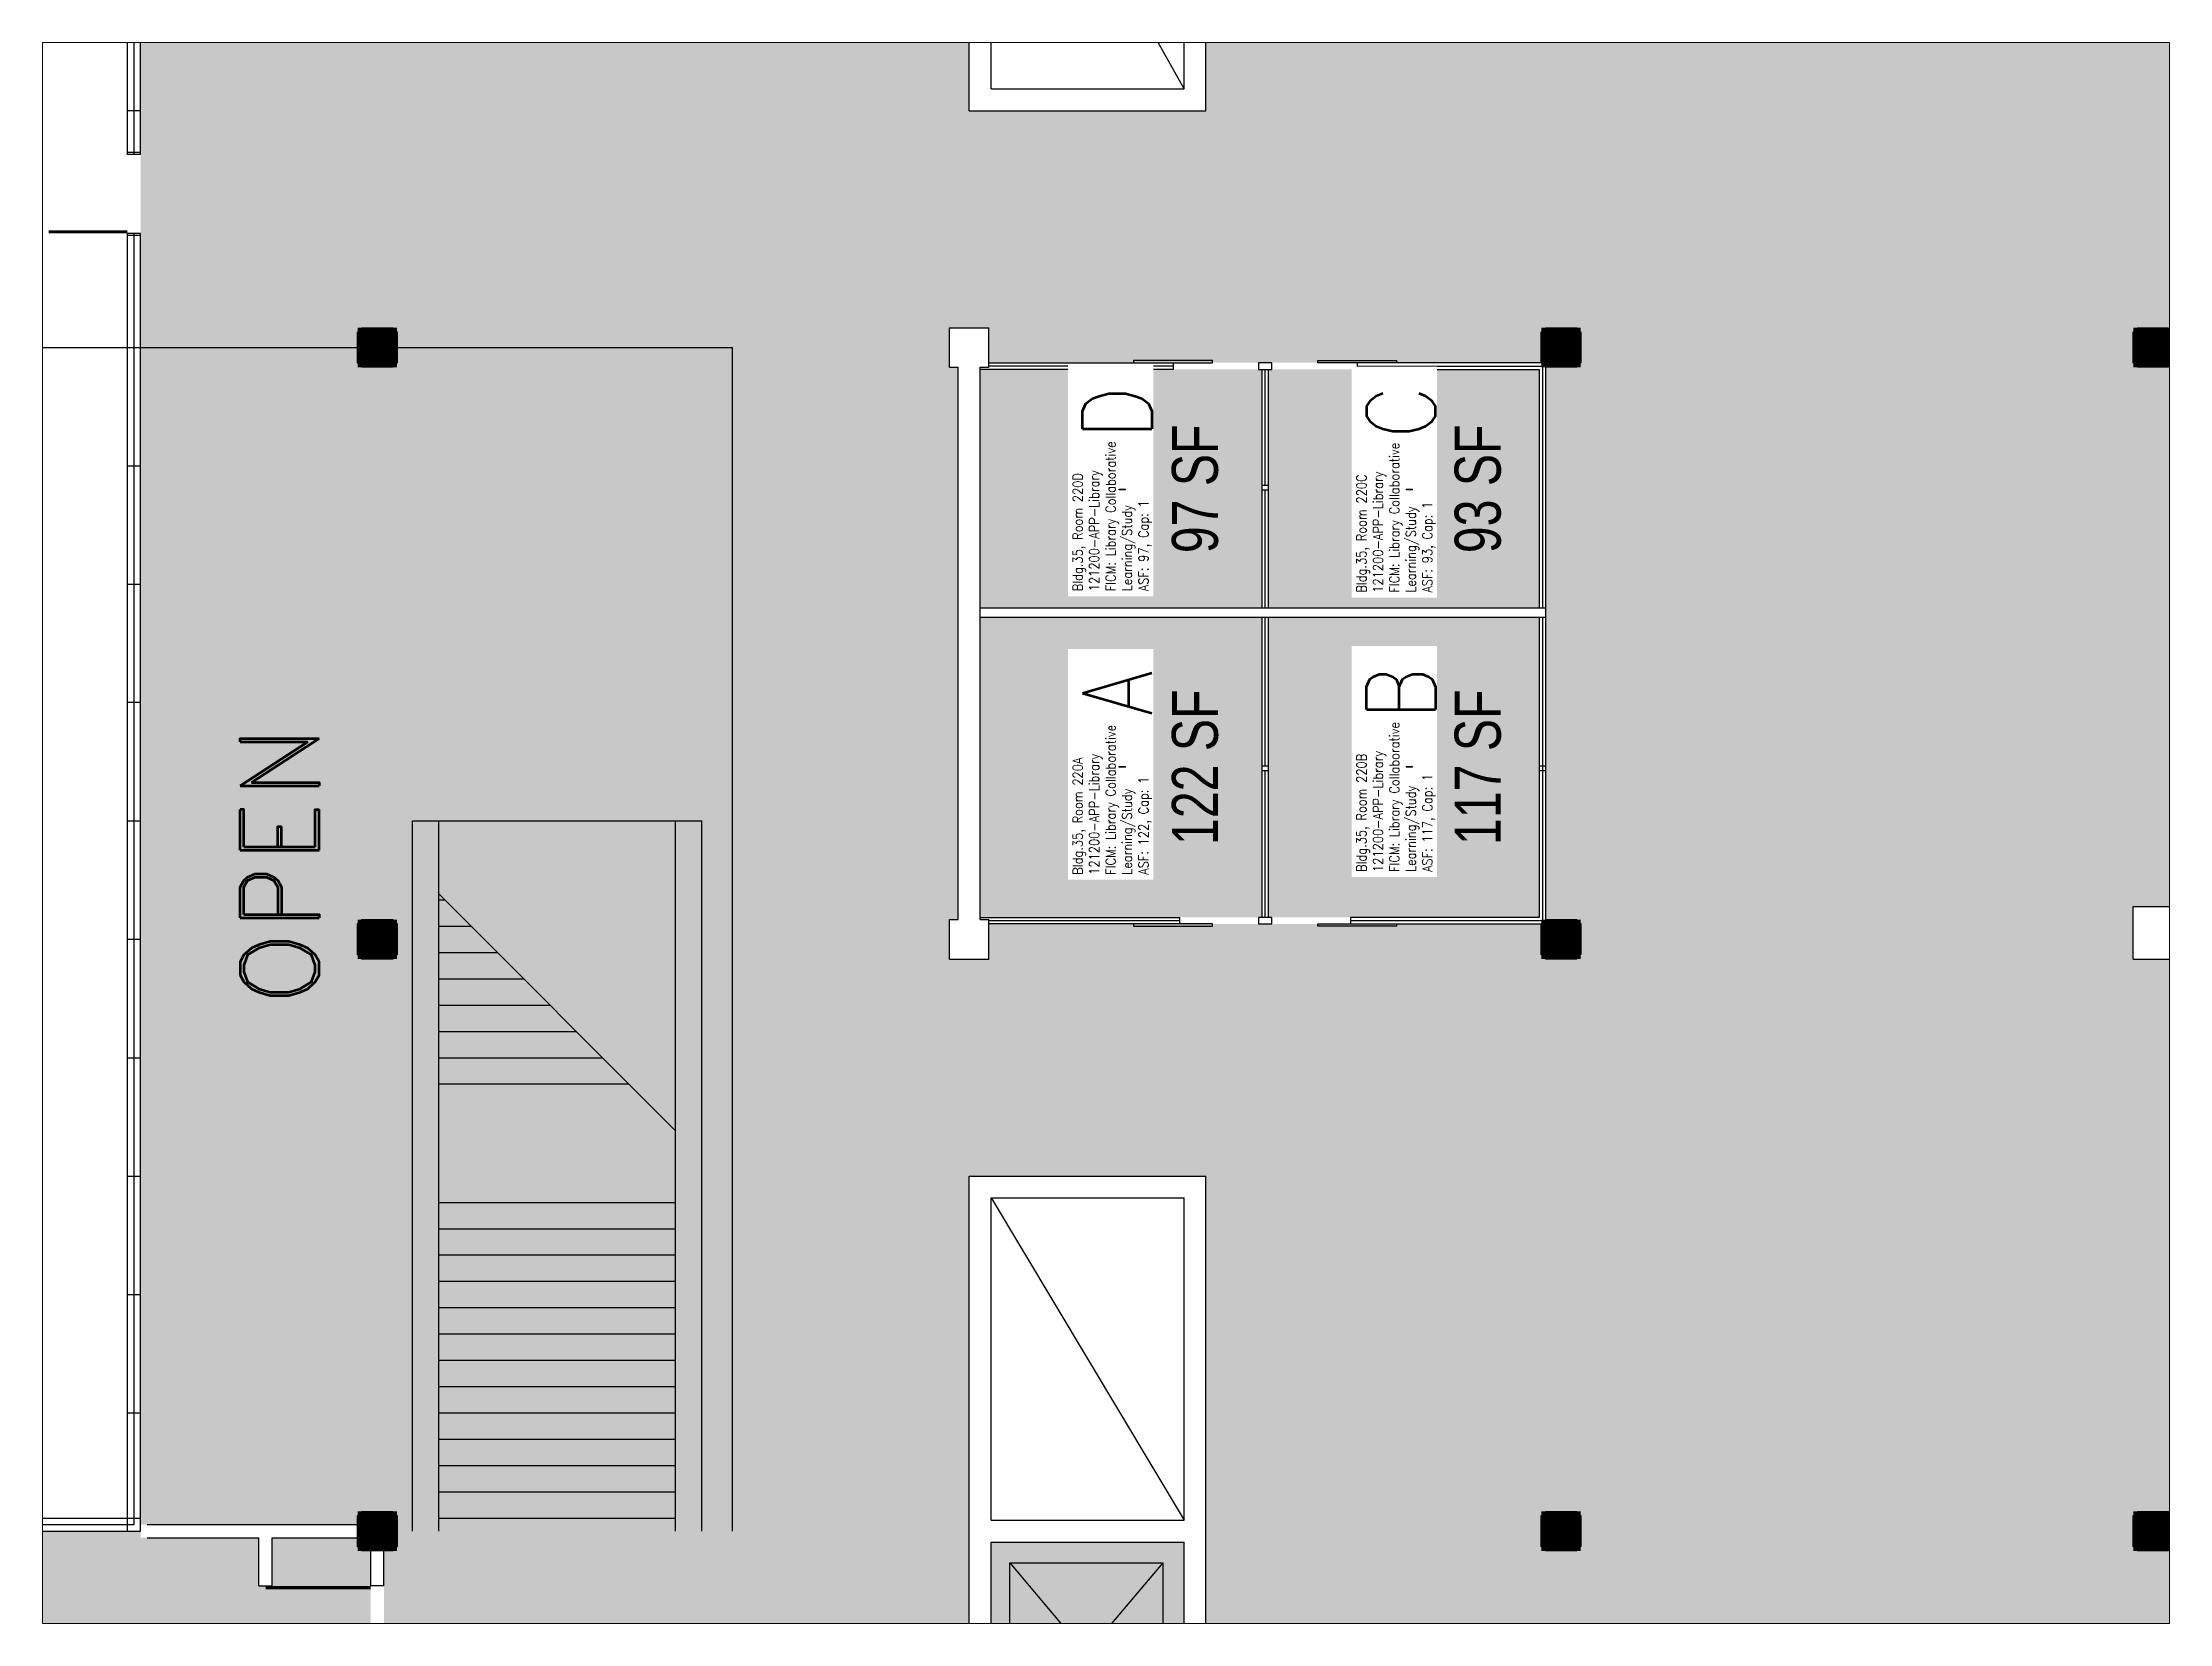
# Paper-space layout 'Layout1' of a CAD drawing. Header units: inches. Extents: x 0.3 to 10.8, y 0.3 to 8.1.
# The model-space entities are those that its viewports show. They can reach past a viewport. Long polylines and large blocks are cut down to what shows.
import ezdxf
from ezdxf.enums import TextEntityAlignment as Align

# ---------------------------------------------------------------- set-up
doc = ezdxf.new("R2010")
doc.units = ezdxf.units.IN
doc.header["$LTSCALE"] = 10
doc.header["$MEASUREMENT"] = 0
doc.layers.get('0').update_dxf_attribs({"linetype": 'CONTINUOUS'})
for name, color, linetype in [('A-COL', 5, 'CONTINUOUS'), ('A-COL-PATT', 7, 'CONTINUOUS'), ('A-DOOR', 2, 'CONTINUOUS'), ('A-FLOR', 3, 'CONTINUOUS'), ('A-GLAZ', 1, 'CONTINUOUS'), ('A-GLAZ-SILL', 2, 'CONTINUOUS'), ('A-IDEN-RNUM', 7, 'CONTINUOUS'), ('A-IDEN-SNUM', 4, 'CONTINUOUS'), ('A-IDEN-TEXT', 4, 'CONTINUOUS'), ('A-IDEN-VNUM', 4, 'CONTINUOUS'), ('A-WALL', 5, 'CONTINUOUS'), ('AREA-TEXT', 3, 'CONTINUOUS'), ('Rooms-Category-Color', 7, 'CONTINUOUS'), ('Rooms-College-Color', 7, 'CONTINUOUS'), ('Rooms-Department-Color', 7, 'CONTINUOUS'), ('Rooms-Division-Color', 7, 'CONTINUOUS'), ('Rooms-Information', 7, 'CONTINUOUS')]:
    doc.layers.add(name, color=color, linetype=linetype)
doc.styles.add('AREA', font='arial.ttf', dxfattribs={"width": 0.75, "height": 21})
doc.styles.add('ROOMSNUMBER', font='TXT.SHX', dxfattribs={"height": 0.03})
doc.styles.add('ROOMVNUMBER', font='simplex.shx', dxfattribs={"width": 0.85})
doc.styles.add('TEXT', font='ROMAND')

# ---------------------------------------------------------------- blocks, each defined once
blk = doc.blocks.new('COL')
at = {"layer": 'A-COL'}
blk.add_lwpolyline([(9, 7), (9, -7), (7, -9), (-7, -9), (-9, -7), (-9, 7), (-7, 9), (7, 9)], close=True, dxfattribs=at)
at = {"layer": 'A-COL-PATT', "const_width": 18}
blk.add_lwpolyline([(0, 9), (0, -9)], dxfattribs=at)

msp = doc.modelspace()

# ---------------------------------------------------------------- hatches: boundary and pattern name
at = {"layer": 'Rooms-Category-Color', "true_color": 0x99d7b2}
for points in [[(810, 1079.45), (810, 1620), (702, 1620), (702, 1623), (651, 1623), (651, 1793), (705, 1793), (705, 2256), (810, 2256), (810, 2422), (1080, 2422), (1080, 2322), (1089, 2322), (1089, 2554), (1359, 2554), (1359, 2691), (1620, 2691), (1620, 2515.38), (1435.51, 2515.38), (1435.51, 2030.39), (2339.96, 2030.39), (2339.96, 2515.38), (1948.59, 2515.38), (1948.59, 2030.39), (1826.88, 2030.39), (1826.88, 2515.38), (1620.11, 2515.38), (1620.11, 2691), (2421.01, 2691), (2421.01, 2322), (2430, 2322), (2430, 2422), (2700, 2422), (2700, 2322), (2709, 2322), (2709, 2691), (3231, 2691), (3231, 2163), (2967, 2163), (2967, 1635), (2808, 1635), (2808, 1893), (2515, 1893), (2515, 1853), (2521, 1853), (2521, 1458), (2808, 1458), (2808, 1627), (2961, 1627), (2961, 1611), (2979, 1611), (2979, 1621), (3231, 1621), (3231, 1611), (3249, 1611), (3249, 1621), (3339, 1621), (3339, 1095), (2963, 1095), (2963, 1343), (2709, 1343), (2709, 1359), (2691, 1359), (2691, 1341), (2695, 1341), (2695, 1089), (2691, 1089), (2691, 1071), (2700, 1071), (2700, 678), (2433, 678), (2433, 813), (2322, 813), (2322, 1515), (918, 1515), (918, 1401), (1077, 1401), (1077, 1353), (1023, 1353), (1023, 1326), (918, 1326), (918, 1158), (1029, 1158), (1029, 1239), (1188, 1239), (1188, 810), (1185, 810), (1185, 672), (1185.06, 543), (810, 543)], [(2705, 1231), (2833.5, 1231), (2833.5, 1340), (2705, 1340)], [(2836.5, 1231), (2960, 1231), (2960, 1340), (2836.5, 1340)], [(2705, 1090), (2833.5, 1090), (2833.5, 1227), (2705, 1227)], [(2836.5, 1090), (2960, 1090), (2960, 1227), (2836.5, 1227)], [(2703, 279), (2709, 279), (2709, 269), (3501, 269), (3501, 1081), (3249, 1081), (3249, 1071), (3231, 1071), (3231, 1095), (2963, 1095), (2963, 1089), (2961, 1087), (2709, 1087), (2709, 1071), (2700, 1071), (2700, 972), (2808, 972), (2808, 486), (2703, 486)]]:
    msp.add_hatch(color=253, dxfattribs=at).paths.add_polyline_path(points)
at = {"layer": 'Rooms-Category-Color', "true_color": 0xffe090}
msp.add_hatch(color=41, dxfattribs=at).paths.add_polyline_path([(2700, 1458), (2521, 1458), (2521, 1887), (2700, 1887)])
at = {"layer": 'Rooms-Category-Color', "true_color": 0xadadad}
for points in [[(2322, 807), (2322, 810), (2319, 810), (2316, 810), (2223, 810), (2223, 806), (2169, 806), (2169, 801), (2151, 801), (2151, 806), (1899, 806), (1899, 801), (1893, 801), (1893, 678), (1894, 678), (1930, 678), (2049, 678), (2055, 678), (2118, 678), (2154, 678), (2157, 678), (2163, 678), (2166, 678), (2202, 678), (2223, 678), (2319, 678), (2322, 678), (2325, 678), (2376, 678), (2376, 689), (2382, 689), (2382, 678), (2425, 678), (2427, 678), (2427, 689), (2427, 785), (2427, 807), (2382, 807), (2382, 785), (2376, 785), (2376, 807)], [(2710, 692), (2730, 692), (2730, 702), (2710, 702), (2710, 805), (2798, 805), (2798, 702), (2778, 702), (2778, 692), (2798, 692), (2798, 648), (2798, 647), (2798, 611), (2798, 598), (2779, 598), (2774, 598), (2738, 598), (2731, 598), (2710, 598), (2710, 611), (2710, 613), (2710, 647), (2710, 648), (2710, 649)]]:
    msp.add_hatch(color=253, dxfattribs=at).paths.add_polyline_path(points)
at = {"layer": 'Rooms-College-Color', "true_color": 0x80bc67}
for points in [[(810, 1079.45), (810, 1620), (702, 1620), (702, 1623), (651, 1623), (651, 1793), (705, 1793), (705, 2256), (810, 2256), (810, 2422), (1080, 2422), (1080, 2322), (1089, 2322), (1089, 2554), (1359, 2554), (1359, 2691), (1620, 2691), (1620, 2515.38), (1435.51, 2515.38), (1435.51, 2030.39), (2339.96, 2030.39), (2339.96, 2515.38), (1948.59, 2515.38), (1948.59, 2030.39), (1826.88, 2030.39), (1826.88, 2515.38), (1620.11, 2515.38), (1620.11, 2691), (2421.01, 2691), (2421.01, 2322), (2430, 2322), (2430, 2422), (2700, 2422), (2700, 2322), (2709, 2322), (2709, 2691), (3231, 2691), (3231, 2163), (2967, 2163), (2967, 1635), (2808, 1635), (2808, 1893), (2515, 1893), (2515, 1853), (2521, 1853), (2521, 1458), (2808, 1458), (2808, 1627), (2961, 1627), (2961, 1611), (2979, 1611), (2979, 1621), (3231, 1621), (3231, 1611), (3249, 1611), (3249, 1621), (3339, 1621), (3339, 1095), (2963, 1095), (2963, 1343), (2709, 1343), (2709, 1359), (2691, 1359), (2691, 1341), (2695, 1341), (2695, 1089), (2691, 1089), (2691, 1071), (2700, 1071), (2700, 678), (2433, 678), (2433, 813), (2322, 813), (2322, 1515), (918, 1515), (918, 1401), (1077, 1401), (1077, 1353), (1023, 1353), (1023, 1326), (918, 1326), (918, 1158), (1029, 1158), (1029, 1239), (1188, 1239), (1188, 810), (1185, 810), (1185, 672), (1185.06, 543), (810, 543)], [(2705, 1231), (2833.5, 1231), (2833.5, 1340), (2705, 1340)], [(2836.5, 1231), (2960, 1231), (2960, 1340), (2836.5, 1340)], [(2705, 1090), (2833.5, 1090), (2833.5, 1227), (2705, 1227)], [(2836.5, 1090), (2960, 1090), (2960, 1227), (2836.5, 1227)], [(2710, 692), (2730, 692), (2730, 702), (2710, 702), (2710, 805), (2798, 805), (2798, 702), (2778, 702), (2778, 692), (2798, 692), (2798, 648), (2798, 647), (2798, 611), (2798, 598), (2779, 598), (2774, 598), (2738, 598), (2731, 598), (2710, 598), (2710, 611), (2710, 613), (2710, 647), (2710, 648), (2710, 649)]]:
    msp.add_hatch(color=83, dxfattribs=at).paths.add_polyline_path(points)
at = {"layer": 'Rooms-College-Color', "true_color": 0xadadad}
for points in [[(2700, 1458), (2521, 1458), (2521, 1887), (2700, 1887)], [(2703, 279), (2709, 279), (2709, 269), (3501, 269), (3501, 1081), (3249, 1081), (3249, 1071), (3231, 1071), (3231, 1095), (2963, 1095), (2963, 1089), (2961, 1087), (2709, 1087), (2709, 1071), (2700, 1071), (2700, 972), (2808, 972), (2808, 486), (2703, 486)], [(2322, 807), (2322, 810), (2319, 810), (2316, 810), (2223, 810), (2223, 806), (2169, 806), (2169, 801), (2151, 801), (2151, 806), (1899, 806), (1899, 801), (1893, 801), (1893, 678), (1894, 678), (1930, 678), (2049, 678), (2055, 678), (2118, 678), (2154, 678), (2157, 678), (2163, 678), (2166, 678), (2202, 678), (2223, 678), (2319, 678), (2322, 678), (2325, 678), (2376, 678), (2376, 689), (2382, 689), (2382, 678), (2425, 678), (2427, 678), (2427, 689), (2427, 785), (2427, 807), (2382, 807), (2382, 785), (2376, 785), (2376, 807)]]:
    msp.add_hatch(color=253, dxfattribs=at).paths.add_polyline_path(points)
at = {"layer": 'Rooms-Department-Color', "true_color": 0x62f98f}
for points in [[(810, 1079.45), (810, 1620), (702, 1620), (702, 1623), (651, 1623), (651, 1793), (705, 1793), (705, 2256), (810, 2256), (810, 2422), (1080, 2422), (1080, 2322), (1089, 2322), (1089, 2554), (1359, 2554), (1359, 2691), (1620, 2691), (1620, 2515.38), (1435.51, 2515.38), (1435.51, 2030.39), (2339.96, 2030.39), (2339.96, 2515.38), (1948.59, 2515.38), (1948.59, 2030.39), (1826.88, 2030.39), (1826.88, 2515.38), (1620.11, 2515.38), (1620.11, 2691), (2421.01, 2691), (2421.01, 2322), (2430, 2322), (2430, 2422), (2700, 2422), (2700, 2322), (2709, 2322), (2709, 2691), (3231, 2691), (3231, 2163), (2967, 2163), (2967, 1635), (2808, 1635), (2808, 1893), (2515, 1893), (2515, 1853), (2521, 1853), (2521, 1458), (2808, 1458), (2808, 1627), (2961, 1627), (2961, 1611), (2979, 1611), (2979, 1621), (3231, 1621), (3231, 1611), (3249, 1611), (3249, 1621), (3339, 1621), (3339, 1095), (2963, 1095), (2963, 1343), (2709, 1343), (2709, 1359), (2691, 1359), (2691, 1341), (2695, 1341), (2695, 1089), (2691, 1089), (2691, 1071), (2700, 1071), (2700, 678), (2433, 678), (2433, 813), (2322, 813), (2322, 1515), (918, 1515), (918, 1401), (1077, 1401), (1077, 1353), (1023, 1353), (1023, 1326), (918, 1326), (918, 1158), (1029, 1158), (1029, 1239), (1188, 1239), (1188, 810), (1185, 810), (1185, 672), (1185.06, 543), (810, 543)], [(2705, 1231), (2833.5, 1231), (2833.5, 1340), (2705, 1340)], [(2836.5, 1231), (2960, 1231), (2960, 1340), (2836.5, 1340)], [(2705, 1090), (2833.5, 1090), (2833.5, 1227), (2705, 1227)], [(2836.5, 1090), (2960, 1090), (2960, 1227), (2836.5, 1227)], [(2703, 279), (2709, 279), (2709, 269), (3501, 269), (3501, 1081), (3249, 1081), (3249, 1071), (3231, 1071), (3231, 1095), (2963, 1095), (2963, 1089), (2961, 1087), (2709, 1087), (2709, 1071), (2700, 1071), (2700, 972), (2808, 972), (2808, 486), (2703, 486)]]:
    msp.add_hatch(color=91, dxfattribs=at).paths.add_polyline_path(points)
at = {"layer": 'Rooms-Department-Color', "true_color": 0x80bc67}
msp.add_hatch(color=83, dxfattribs=at).paths.add_polyline_path([(2700, 1458), (2521, 1458), (2521, 1887), (2700, 1887)])
at = {"layer": 'Rooms-Department-Color', "true_color": 0xacacac}
for points in [[(2322, 807), (2322, 810), (2319, 810), (2316, 810), (2223, 810), (2223, 806), (2169, 806), (2169, 801), (2151, 801), (2151, 806), (1899, 806), (1899, 801), (1893, 801), (1893, 678), (1894, 678), (1930, 678), (2049, 678), (2055, 678), (2118, 678), (2154, 678), (2157, 678), (2163, 678), (2166, 678), (2202, 678), (2223, 678), (2319, 678), (2322, 678), (2325, 678), (2376, 678), (2376, 689), (2382, 689), (2382, 678), (2425, 678), (2427, 678), (2427, 689), (2427, 785), (2427, 807), (2382, 807), (2382, 785), (2376, 785), (2376, 807)], [(2710, 692), (2730, 692), (2730, 702), (2710, 702), (2710, 805), (2798, 805), (2798, 702), (2778, 702), (2778, 692), (2798, 692), (2798, 648), (2798, 647), (2798, 611), (2798, 598), (2779, 598), (2774, 598), (2738, 598), (2731, 598), (2710, 598), (2710, 611), (2710, 613), (2710, 647), (2710, 648), (2710, 649)]]:
    msp.add_hatch(color=253, dxfattribs=at).paths.add_polyline_path(points)
at = {"layer": 'Rooms-Division-Color', "true_color": 0x62f98f}
for points in [[(810, 1079.45), (810, 1620), (702, 1620), (702, 1623), (651, 1623), (651, 1793), (705, 1793), (705, 2256), (810, 2256), (810, 2422), (1080, 2422), (1080, 2322), (1089, 2322), (1089, 2554), (1359, 2554), (1359, 2691), (1620, 2691), (1620, 2515.38), (1435.51, 2515.38), (1435.51, 2030.39), (2339.96, 2030.39), (2339.96, 2515.38), (1948.59, 2515.38), (1948.59, 2030.39), (1826.88, 2030.39), (1826.88, 2515.38), (1620.11, 2515.38), (1620.11, 2691), (2421.01, 2691), (2421.01, 2322), (2430, 2322), (2430, 2422), (2700, 2422), (2700, 2322), (2709, 2322), (2709, 2691), (3231, 2691), (3231, 2163), (2967, 2163), (2967, 1635), (2808, 1635), (2808, 1893), (2515, 1893), (2515, 1853), (2521, 1853), (2521, 1458), (2808, 1458), (2808, 1627), (2961, 1627), (2961, 1611), (2979, 1611), (2979, 1621), (3231, 1621), (3231, 1611), (3249, 1611), (3249, 1621), (3339, 1621), (3339, 1095), (2963, 1095), (2963, 1343), (2709, 1343), (2709, 1359), (2691, 1359), (2691, 1341), (2695, 1341), (2695, 1089), (2691, 1089), (2691, 1071), (2700, 1071), (2700, 678), (2433, 678), (2433, 813), (2322, 813), (2322, 1515), (918, 1515), (918, 1401), (1077, 1401), (1077, 1353), (1023, 1353), (1023, 1326), (918, 1326), (918, 1158), (1029, 1158), (1029, 1239), (1188, 1239), (1188, 810), (1185, 810), (1185, 672), (1185.06, 543), (810, 543)], [(2705, 1231), (2833.5, 1231), (2833.5, 1340), (2705, 1340)], [(2836.5, 1231), (2960, 1231), (2960, 1340), (2836.5, 1340)], [(2705, 1090), (2833.5, 1090), (2833.5, 1227), (2705, 1227)], [(2836.5, 1090), (2960, 1090), (2960, 1227), (2836.5, 1227)], [(2703, 279), (2709, 279), (2709, 269), (3501, 269), (3501, 1081), (3249, 1081), (3249, 1071), (3231, 1071), (3231, 1095), (2963, 1095), (2963, 1089), (2961, 1087), (2709, 1087), (2709, 1071), (2700, 1071), (2700, 972), (2808, 972), (2808, 486), (2703, 486)]]:
    msp.add_hatch(color=91, dxfattribs=at).paths.add_polyline_path(points)
at = {"layer": 'Rooms-Division-Color', "true_color": 0x80bc67}
msp.add_hatch(color=83, dxfattribs=at).paths.add_polyline_path([(2700, 1458), (2521, 1458), (2521, 1887), (2700, 1887)])
at = {"layer": 'Rooms-Division-Color', "true_color": 0xadadad}
for points in [[(2322, 807), (2322, 810), (2319, 810), (2316, 810), (2223, 810), (2223, 806), (2169, 806), (2169, 801), (2151, 801), (2151, 806), (1899, 806), (1899, 801), (1893, 801), (1893, 678), (1894, 678), (1930, 678), (2049, 678), (2055, 678), (2118, 678), (2154, 678), (2157, 678), (2163, 678), (2166, 678), (2202, 678), (2223, 678), (2319, 678), (2322, 678), (2325, 678), (2376, 678), (2376, 689), (2382, 689), (2382, 678), (2425, 678), (2427, 678), (2427, 689), (2427, 785), (2427, 807), (2382, 807), (2382, 785), (2376, 785), (2376, 807)], [(2710, 692), (2730, 692), (2730, 702), (2710, 702), (2710, 805), (2798, 805), (2798, 702), (2778, 702), (2778, 692), (2798, 692), (2798, 648), (2798, 647), (2798, 611), (2798, 598), (2779, 598), (2774, 598), (2738, 598), (2731, 598), (2710, 598), (2710, 611), (2710, 613), (2710, 647), (2710, 648), (2710, 649)]]:
    msp.add_hatch(color=253, dxfattribs=at).paths.add_polyline_path(points)

# ---------------------------------------------------------------- linework, layer by layer
at = {"layer": 'A-DOOR'}
for points in [[(2316, 1402.75, 1.5, 1.5, 0), (2280, 1402.75, 0, 0, 0), (2280, 1403.5, 0, 0, -0.414214), (2317.5, 1438, 0, 0, -0.414214)], [(2427, 784.25, 1.5, 1.5, 0), (2379, 784.25, 0, 0, 0), (2379, 783.5, 0, 0, 0.414214), (2428.5, 737, 0, 0, 0.414214)]]:
    msp.add_lwpolyline(points, format="xyseb", dxfattribs=at)
for points in [[(2775, 1343), (2811, 1343), (2811, 1344), (2775, 1344)], [(2895, 1343), (2859, 1343), (2859, 1344), (2895, 1344)], [(2775, 1086), (2811, 1086), (2811, 1087), (2775, 1087)], [(2895, 1086), (2859, 1086), (2859, 1087), (2895, 1087)]]:
    msp.add_lwpolyline(points, close=True, dxfattribs=at)
at = {"layer": 'A-FLOR'}
for p, q in [((2798, 1468), (2710, 1625)), ((1194, 1350), (2316, 1350)), ((2322, 1350), (2592, 1350)), ((2592, 810), (2592, 1350)), ((2446, 810), (2446, 1134)), ((2446, 1134), (2578, 1134)), ((2458, 810), (2458, 1134)), ((2566, 810), (2566, 1134)), ((2578, 810), (2578, 1134)), ((2458, 1100.73), (2566, 992.63)), ((2458, 1098), (2460.73, 1098)), ((2458, 1086), (2472.72, 1086)), ((2458, 1074), (2484.71, 1074)), ((2458, 1062), (2496.69, 1062)), ((2458, 1050), (2508.68, 1050)), ((2458, 1038), (2520.67, 1038)), ((2458, 1026), (2532.66, 1026)), ((2458, 1014), (2544.65, 1014)), ((2710, 962), (2798, 815)), ((2458, 960), (2566, 960)), ((2458, 948), (2566, 948)), ((2458, 936), (2566, 936)), ((2458, 924), (2566, 924)), ((2458, 912), (2566, 912)), ((2458, 900), (2566, 900)), ((2458, 888), (2566, 888)), ((2458, 876), (2566, 876)), ((2458, 864), (2566, 864)), ((2458, 852), (2566, 852)), ((2458, 840), (2566, 840)), ((2458, 828), (2566, 828)), ((2458, 816), (2566, 816)), ((2718.51, 712.73), (2718.51, 795.59)), ((2718.51, 795.59), (2788.26, 795.59)), ((2718.51, 795.59), (2788.26, 712.73)), ((2788.26, 795.59), (2718.51, 712.73)), ((2788.26, 795.59), (2788.26, 712.73))]:
    msp.add_line(p, q, dxfattribs=at)
at = {"layer": 'A-GLAZ'}
for p, q in [((2319, 1438), (2319, 1512)), ((2322, 1458), (2316, 1458)), ((2322, 1439), (2316, 1439)), ((2322, 1401), (2316, 1401)), ((2319, 1242), (2319, 1402)), ((2316, 1350), (2322, 1350)), ((2793, 1341.5), (2709, 1341.5)), ((2835, 1287), (2835, 1340)), ((2316, 1296), (2322, 1296)), ((2835, 1231), (2835, 1285)), ((2316, 1242), (2322, 1242)), ((2319, 813), (2319, 1242)), ((2835, 1159), (2835, 1227)), ((2322, 1188), (2316, 1188)), ((2835, 1090), (2835, 1157)), ((2316, 1134), (2322, 1134)), ((2796, 1088.5), (2709, 1088.5)), ((2316, 1080), (2322, 1080)), ((2316, 1026), (2322, 1026)), ((2316, 972), (2322, 972)), ((2316, 918), (2322, 918)), ((2316, 864), (2322, 864)), ((2316, 816), (2322, 816)), ((2316, 810), (2316, 816)), ((2223, 813), (2319, 813))]:
    msp.add_line(p, q, dxfattribs=at)
for points in [[(2877, 1341.5), (2961.5, 1341.5), (2961.5, 1231)], [(2961.5, 1227), (2961.5, 1088.5), (2874, 1088.5)]]:
    msp.add_lwpolyline(points, dxfattribs=at)
at = {"layer": 'A-GLAZ-SILL'}
for p, q in [((2322, 1438), (2322, 1515)), ((2316, 1438), (2316, 1509)), ((2316, 1242), (2316, 1402)), ((2322, 1242), (2322, 1402)), ((2833.5, 1340), (2833.5, 1287)), ((2836.5, 1287), (2836.5, 1340)), ((2961, 1343), (2877, 1343)), ((2877, 1343), (2877, 1340)), ((2963, 1089), (2963, 1341)), ((2833.5, 1285), (2833.5, 1231)), ((2836.5, 1231), (2836.5, 1285)), ((2316, 816), (2316, 1242)), ((2322, 810), (2322, 1242)), ((2833.5, 1227), (2833.5, 1159)), ((2836.5, 1159), (2836.5, 1227)), ((2833.5, 1157), (2833.5, 1090)), ((2836.5, 1090), (2836.5, 1157)), ((2963, 1159), (2960, 1159)), ((2960, 1157), (2963, 1157)), ((2874, 1090), (2874, 1087)), ((2874, 1087), (2961, 1087)), ((2223, 816), (2316, 816)), ((2223, 810), (2322, 810))]:
    msp.add_line(p, q, dxfattribs=at)
for points in [[(2709, 1343), (2793, 1343), (2793, 1340), (2705, 1340)], [(2877, 1340), (2960, 1340), (2960, 1231)], [(2960, 1227), (2960, 1090), (2874, 1090)], [(2705, 1090), (2796, 1090), (2796, 1087), (2709, 1087)]]:
    msp.add_lwpolyline(points, dxfattribs=at)
for points in [[(2838, 1343), (2832, 1343), (2832, 1340), (2838, 1340)], [(2833.5, 1287), (2833.5, 1285), (2836.5, 1285), (2836.5, 1287)], [(2833.5, 1159), (2833.5, 1157), (2836.5, 1157), (2836.5, 1159)], [(2832, 1090), (2832, 1087), (2838, 1087), (2838, 1090)]]:
    msp.add_lwpolyline(points, close=True, dxfattribs=at)
at = {"layer": 'A-WALL'}
for p, q in [((2700, 1458), (2700, 1728)), ((2808, 1458), (2808, 1635)), ((2710, 1468), (2710, 1625)), ((2798, 1468), (2798, 1625)), ((2710, 1468), (2798, 1468)), ((2700, 1458), (2808, 1458)), ((2322, 1438), (2316, 1438)), ((2322, 1402), (2316, 1402)), ((2691, 1359), (2709, 1359)), ((2691, 1341), (2691, 1359)), ((2709, 1341), (2709, 1359)), ((2691, 1341), (2695, 1341)), ((2695, 1089), (2695, 1341)), ((2705, 1089), (2705, 1341)), ((2705, 1341), (2709, 1341)), ((2963, 1231), (2705, 1231)), ((2705, 1227), (2963, 1227)), ((2691, 1071), (2691, 1089)), ((2691, 1089), (2695, 1089)), ((2705, 1089), (2709, 1089)), ((2709, 1071), (2709, 1089)), ((3231, 1095), (3525, 1095)), ((3231, 1071), (3231, 1095)), ((3249, 1087), (3501, 1087)), ((3249, 1071), (3249, 1087)), ((3249, 1081), (3501, 1081)), ((2691, 1071), (2709, 1071)), ((3231, 1071), (3249, 1071)), ((2700, 649), (2700, 972)), ((2700, 972), (2808, 972)), ((2808, 486), (2808, 972)), ((2710, 815), (2710, 962)), ((2710, 962), (2798, 962)), ((2798, 815), (2798, 962)), ((2325, 813), (2421, 813)), ((2325, 807), (2376, 807)), ((2376, 785), (2376, 807)), ((2382, 785), (2382, 807)), ((2382, 807), (2421, 807)), ((2710, 815), (2798, 815)), ((2427, 785), (2427, 801)), ((2433, 785), (2433, 801)), ((2710, 702), (2710, 805)), ((2710, 805), (2798, 805)), ((2798, 702), (2798, 805)), ((2376, 785), (2382, 785)), ((2433, 785), (2427, 785))]:
    msp.add_line(p, q, dxfattribs=at)

# ---------------------------------------------------------------- block references
at = {"xscale": 0.9999999962747097, "yscale": 0.9999999962747097, "zscale": 0.9999999962747097}
for p in [(2430, 1350), (2970, 1350), (3240, 1350), (2430, 1080), (2970, 1080), (2430, 810), (2970, 810), (3240, 810)]:
    msp.add_blockref('COL', p, dxfattribs=at)

# ---------------------------------------------------------------- texts
at = {"layer": 'A-IDEN-RNUM', "style": 'ROOMSNUMBER'}
for s, p in [('0220-D0', (2769.8, 1285.16)), ('0220-C0', (2900.78, 1285.16)), ('0220-A0', (2769.8, 1158.72)), ('0220-B0', (2900.78, 1158.72))]:
    msp.add_text(s, height=0.36, rotation=360, dxfattribs=at).set_placement(p, align=Align.MIDDLE_CENTER)
at = {"layer": 'A-IDEN-SNUM', "style": 'ROOMSNUMBER'}
for s, p in [('03500220D0', (2769.8, 1285.16)), ('03500220C0', (2900.78, 1285.16)), ('03500220A0', (2769.8, 1158.72)), ('03500220B0', (2900.78, 1158.72))]:
    msp.add_text(s, height=0.36, rotation=360, dxfattribs=at).set_placement(p, align=Align.MIDDLE_CENTER)
at = {"layer": 'A-IDEN-TEXT', "style": 'TEXT'}
msp.add_text('OPEN', height=36, rotation=90, dxfattribs=at).set_placement((2385.39, 1113.76), align=Align.MIDDLE)
at = {"layer": 'A-IDEN-VNUM', "style": 'ROOMVNUMBER', "width": 0.85}
for s, p in [('220D', (2767.51, 1285.95)), ('220C', (2896.97, 1285.95)), ('220A', (2767.51, 1157.89)), ('220B', (2896.97, 1157.89))]:
    msp.add_text(s, height=31.5, rotation=90, dxfattribs=at).set_placement(p, align=Align.MIDDLE)
at = {"layer": 'AREA-TEXT', "style": 'AREA', "width": 0.75}
for s, p in [('97 SF', (2802.96, 1285.5)), ('93 SF', (2931.96, 1285.5)), ('122 SF', (2802.96, 1158.5)), ('117 SF', (2931.96, 1158.5))]:
    msp.add_text(s, height=21, rotation=90, dxfattribs=at).set_placement(p, align=Align.MIDDLE_CENTER)

# ---------------------------------------------------------------- next in the draw order: texts
at = {"layer": 'Rooms-Information', "char_height": 4.5, "width": 100.8, "attachment_point": 7, "rotation": 90, "style": 'ROOMVNUMBER', "bg_fill": 3, "box_fill_scale": 1.5, "bg_fill_color": 256, "bg_fill_true_color": 13158600, "bg_fill_transparency": 0}
for s, insert in [('Bldg.35, Room 220D^M^J121200-APP-Library^M^JFICM: Library Collaborative Learning/Study^M^JASF: 97, Cap: 1', (2783.26, 1238.78)), ('Bldg.35, Room 220C^M^J121200-APP-Library^M^JFICM: Library Collaborative Learning/Study^M^JASF: 93, Cap: 1', (2912.72, 1238.14)), ('Bldg.35, Room 220B^M^J121200-APP-Library^M^JFICM: Library Collaborative Learning/Study^M^JASF: 117, Cap: 1', (2912.72, 1110.72)), ('Bldg.35, Room 220A^M^J121200-APP-Library^M^JFICM: Library Collaborative Learning/Study^M^JASF: 122, Cap: 1', (2783.26, 1109.44))]:
    msp.add_mtext(s, dxfattribs=dict(at, insert=insert))

psp = doc.layouts.get("Layout1")

# ---------------------------------------------------------------- viewports
at = {"layer": 'A-DOOR', "view_target_point": (5766899.178, 2306747.857)}
psp.add_viewport(center=(5.523, 4.179), size=(10.511, 7.81261), view_center_point=(-5764136.742, -2305619.39), view_height=721.19631, dxfattribs=at)

doc.saveas('drawing.dxf')
